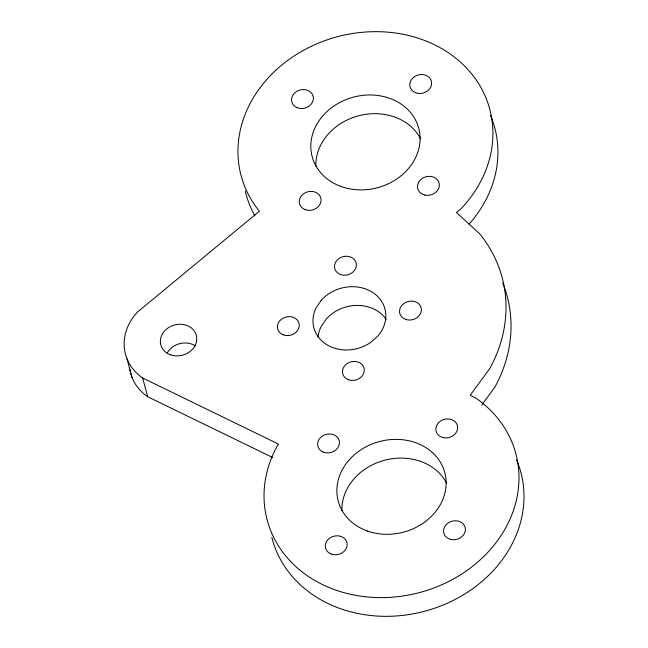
<?xml version="1.0" encoding="UTF-8"?>
<svg xmlns="http://www.w3.org/2000/svg" width="648" height="648" viewBox="0 0 648 648"><rect width="100%" height="100%" fill="white"/><g stroke="black" fill="none" stroke-linecap="round" stroke-linejoin="round"><path stroke-width="0.97" d="M481.796 405L494.861 387.156A158.104 134.371 -15 0 0 502.743 283.014M142.673 378.019L278.6 444.131L277.182 446.067A128.693 109.374 -15 0 0 325.32 585.889A128.693 109.374 -15 0 0 494.286 544.895A128.693 109.374 -15 0 0 475.591 397.921L470.254 395.199L489.839 368.445A158.104 134.371 -15 0 0 479.658 233.806L456.427 212.495L461.263 208.486A128.693 109.374 -15 0 0 457.569 59.608A128.693 109.374 -15 0 0 285.679 61.949A128.693 109.374 -15 0 0 259.411 211.24L137.668 311.882A54.918 46.672 -15 0 0 142.673 378.019L147.687 396.73L272.743 457.553M127.032 358.838L132.046 377.557M516.505 459.756A128.693 109.374 -15 0 1 431.406 609.282A128.693 109.374 -15 0 1 271.82 537.354M167.135 353.144A18.387 15.625 -15 0 1 195.413 345.959M318.087 337.219A36.766 31.25 -15 0 1 321.222 326.389L326.244 319.043A36.766 31.25 -15 0 1 386.273 319.521M490.439 115.352A128.693 109.374 -15 0 1 469.039 224.184M254.842 215.865A128.693 109.374 -15 0 1 245.3 191.014M147.687 396.73A54.918 46.672 -15 0 1 129.462 367.554M315.835 166.204A55.153 46.875 -15 0 1 358.741 115.765A55.153 46.875 -15 0 1 420.625 138.866M341.893 510.616A55.153 46.875 -15 0 1 384.799 460.177A55.153 46.875 -15 0 1 446.683 483.27M321.23 300.324L316.208 307.679A36.766 31.25 -15 0 0 326.292 344.363A36.766 31.25 -15 0 0 370.616 342.476L377.557 336.353A36.766 31.25 -15 0 0 372.495 292.321A36.766 31.25 -15 0 0 321.23 300.324M283.014 334.757A11.032 9.372 -15 0 0 299.255 325.183A11.032 9.372 -15 0 0 282.714 318.387A11.032 9.372 -15 0 0 283.014 334.757M450.846 539.436A11.032 9.372 -15 0 0 465.207 527.739A11.032 9.372 -15 0 0 447.347 523.576A11.032 9.372 -15 0 0 450.846 539.436M340.573 274.566A11.032 9.372 -15 0 0 356.319 264.352A11.032 9.372 -15 0 0 339.341 258.301A11.032 9.372 -15 0 0 340.573 274.566M405.624 319.399A11.032 9.372 -15 0 0 421.362 309.185A11.032 9.372 -15 0 0 404.393 303.134A11.032 9.372 -15 0 0 405.624 319.399M341.261 186.575A55.153 46.875 -15 0 0 419.961 135.505A55.153 46.875 -15 0 0 335.105 105.235A55.153 46.875 -15 0 0 341.261 186.575M170.699 354.853A18.387 15.625 -15 0 0 196.717 337.559A18.387 15.625 -15 0 0 168.253 327.791A18.387 15.625 -15 0 0 170.699 354.853M348.535 379.769A11.032 9.372 -15 0 0 364.273 369.554A11.032 9.372 -15 0 0 347.304 363.504A11.032 9.372 -15 0 0 348.535 379.769M417.369 93.247A11.032 9.372 -15 0 0 431.382 81.243A11.032 9.372 -15 0 0 413.359 77.509A11.032 9.372 -15 0 0 417.369 93.247M322.955 451.972A11.032 9.372 -15 0 0 339.463 442.786A11.032 9.372 -15 0 0 323.19 435.569A11.032 9.372 -15 0 0 322.955 451.972M367.319 530.987A55.153 46.875 -15 0 0 446.026 479.909A55.153 46.875 -15 0 0 361.163 449.639A55.153 46.875 -15 0 0 367.319 530.987M331.047 553.975A11.032 9.372 -15 0 0 347.166 544.247A11.032 9.372 -15 0 0 330.512 537.629A11.032 9.372 -15 0 0 331.047 553.975M304.989 209.571A11.032 9.372 -15 0 0 321.1 199.835A11.032 9.372 -15 0 0 304.447 193.226A11.032 9.372 -15 0 0 304.989 209.571M296.889 107.568A11.032 9.372 -15 0 0 313.397 98.383A11.032 9.372 -15 0 0 297.124 91.157A11.032 9.372 -15 0 0 296.889 107.568M424.788 195.024A11.032 9.372 -15 0 0 439.15 183.335A11.032 9.372 -15 0 0 421.289 179.164A11.032 9.372 -15 0 0 424.788 195.024M443.426 437.659A11.032 9.372 -15 0 0 457.439 425.647A11.032 9.372 -15 0 0 439.417 421.921A11.032 9.372 -15 0 0 443.426 437.659"/></g></svg>
